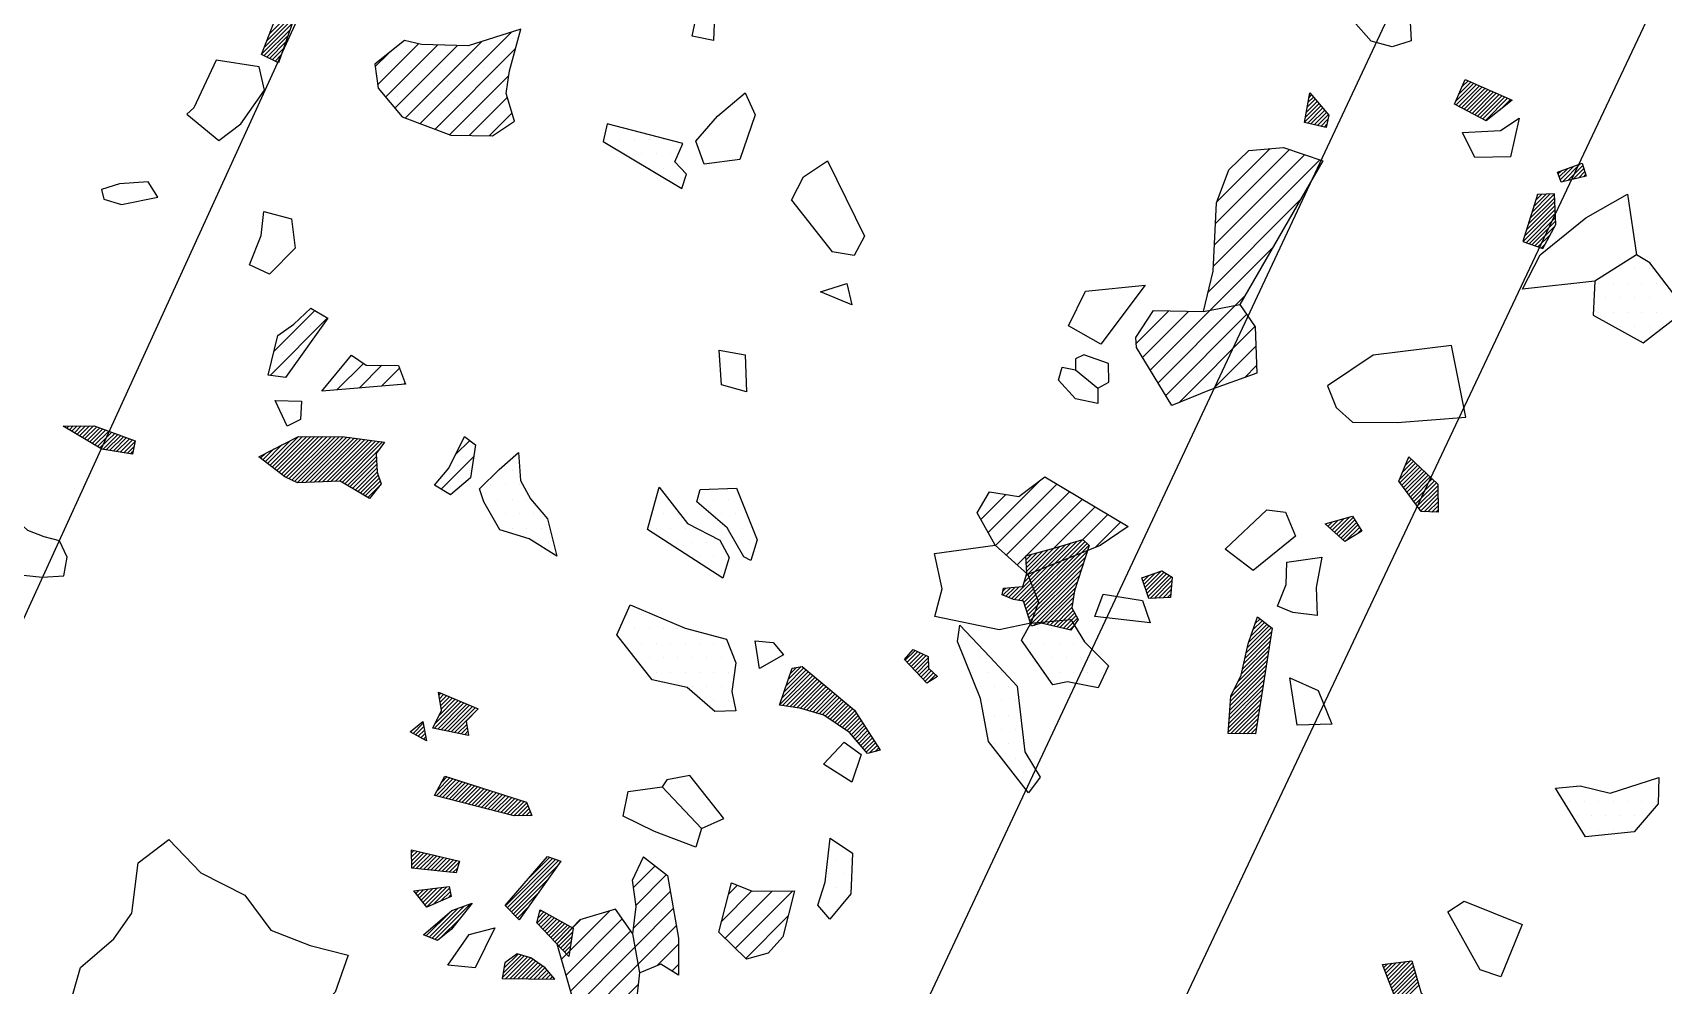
# Model space of a CAD drawing. Header units: metres. Extents: x -9.02 to -4.95, y -14.64 to -9.41.
# Drawn here: x -7.942 to -6.525, y -13.197 to -12.37 of the extents above; entities that cross this region are included whole.
import ezdxf

# ---------------------------------------------------------------- set-up
doc = ezdxf.new("R2010")
doc.units = ezdxf.units.M
doc.header["$LTSCALE"] = 25
doc.header["$MEASUREMENT"] = 0
doc.linetypes.add('STRICHPUNKTX2', pattern=[2, 1, -0.5, 0, -0.5])
doc.layers.get('0').update_dxf_attribs({"linetype": 'CONTINUOUS'})
for name, color, linetype in [('FEUER', 1, 'CONTINUOUS'), ('GRABUNGSGRENZE', 3, 'STRICHPUNKTX2'), ('KNOCHEN', 2, 'CONTINUOUS'), ('KNOCHENSCHRAFF', 2, 'CONTINUOUS'), ('STEINE', 4, 'CONTINUOUS'), ('STEINESCHRAFF', 4, 'CONTINUOUS')]:
    doc.layers.add(name, color=color, linetype=linetype)

# ---------------------------------------------------------------- blocks, each defined once
blk = doc.blocks.new('*X2')
at = {"color": 0}
for p, q in [((-773.84, -1237.7), (-771.23, -1235.09)), ((-773.62, -1237.13), (-771.04, -1234.55)), ((-774.29, -1238.86), (-771.62, -1236.19)), ((-774.08, -1239.01), (-771.81, -1236.74)), ((-774.07, -1238.28), (-771.42, -1235.64)), ((-773.84, -1239.12), (-772.01, -1237.28)), ((-773.6, -1239.23), (-772.2, -1237.83)), ((-773.36, -1239.35), (-772.39, -1238.38)), ((-773.12, -1239.46), (-772.59, -1238.93)), ((-772.88, -1239.57), (-772.78, -1239.47))]:
    blk.add_line(p, q, dxfattribs=at)
blk = doc.blocks.new('*X3')
at = {"color": 0}
for p, q in [((-791.43, -1271.21), (-791.38, -1271.15)), ((-791.21, -1271.34), (-791.02, -1271.15)), ((-790.99, -1271.47), (-790.67, -1271.14)), ((-790.77, -1271.6), (-790.31, -1271.14)), ((-790.55, -1271.73), (-789.95, -1271.14)), ((-790.33, -1271.87), (-789.6, -1271.14)), ((-790.1, -1272), (-789.24, -1271.13)), ((-789.88, -1272.13), (-788.88, -1271.13)), ((-789.66, -1272.26), (-788.61, -1271.21)), ((-789.44, -1272.39), (-788.35, -1271.3)), ((-789.22, -1272.53), (-788.09, -1271.4)), ((-789, -1272.66), (-787.83, -1271.49)), ((-788.77, -1272.79), (-787.57, -1271.59)), ((-788.55, -1272.92), (-787.31, -1271.68)), ((-788.33, -1273.05), (-787.05, -1271.78)), ((-788.09, -1273.17), (-786.79, -1271.87)), ((-787.79, -1273.22), (-786.53, -1271.96)), ((-787.49, -1273.27), (-786.27, -1272.06)), ((-787.18, -1273.32), (-786.02, -1272.15)), ((-773.58, -1274.56), (-771.07, -1272.05)), ((-773.38, -1274.72), (-770.72, -1272.06)), ((-773.18, -1274.87), (-770.37, -1272.06)), ((-772.98, -1275.03), (-770.01, -1272.06)), ((-772.78, -1275.18), (-769.66, -1272.06)), ((-772.58, -1275.34), (-769.31, -1272.06)), ((-772.39, -1275.49), (-768.96, -1272.06)), ((-772.16, -1275.62), (-768.61, -1272.07)), ((-771.92, -1275.73), (-768.25, -1272.07)), ((-771.67, -1275.84), (-767.9, -1272.07)), ((-771.43, -1275.95), (-767.55, -1272.07)), ((-771.18, -1276.06), (-767.2, -1272.07)), ((-770.83, -1276.06), (-766.87, -1272.1)), ((-770.46, -1276.04), (-766.56, -1272.14)), ((-770.1, -1276.03), (-766.25, -1272.19)), ((-769.73, -1276.02), (-765.94, -1272.23)), ((-786.88, -1273.37), (-785.76, -1272.25)), ((-786.57, -1273.42), (-785.5, -1272.34)), ((-786.27, -1273.47), (-785.28, -1272.48)), ((-785.97, -1273.52), (-785.37, -1272.92)), ((-785.66, -1273.57), (-785.47, -1273.37)), ((-774.37, -1273.94), (-773.93, -1273.5)), ((-774.17, -1274.09), (-773.21, -1273.13)), ((-773.97, -1274.25), (-772.49, -1272.76)), ((-773.77, -1274.41), (-771.77, -1272.4)), ((-769.36, -1276.01), (-765.63, -1272.27)), ((-769, -1275.99), (-765.32, -1272.32)), ((-768.63, -1275.98), (-765.01, -1272.36)), ((-768.26, -1275.97), (-764.7, -1272.4)), ((-767.9, -1275.95), (-764.39, -1272.45)), ((-767.53, -1275.94), (-764.08, -1272.49)), ((-767.28, -1276.04), (-763.77, -1272.53)), ((-767.06, -1276.17), (-764.1, -1273.22)), ((-766.83, -1276.3), (-764.31, -1273.78)), ((-766.61, -1276.43), (-764.3, -1274.12)), ((-766.39, -1276.57), (-764.29, -1274.46)), ((-766.17, -1276.7), (-764.27, -1274.8)), ((-765.94, -1276.83), (-764.26, -1275.14)), ((-765.72, -1276.96), (-764.17, -1275.41)), ((-765.5, -1277.09), (-764.07, -1275.67)), ((-765.28, -1277.22), (-763.98, -1275.93)), ((-765.05, -1277.35), (-764.01, -1276.31)), ((-758.88, -1294.51), (-758.72, -1294.35)), ((-758.87, -1296.27), (-757.47, -1294.87)), ((-758.83, -1294.82), (-758.47, -1294.45)), ((-758.78, -1295.12), (-758.22, -1294.56)), ((-758.73, -1295.42), (-757.97, -1294.66)), ((-758.68, -1295.72), (-757.72, -1294.77)), ((-759.28, -1297.39), (-756.97, -1295.08)), ((-759.21, -1296.96), (-757.22, -1294.97)), ((-758.99, -1297.45), (-756.72, -1295.18)), ((-758.7, -1297.51), (-756.47, -1295.29)), ((-758.4, -1297.57), (-756.22, -1295.39)), ((-758.11, -1297.63), (-755.97, -1295.49)), ((-757.82, -1297.69), (-755.72, -1295.6)), ((-757.52, -1297.75), (-755.47, -1295.7)), ((-761.36, -1297.7), (-761.21, -1297.55)), ((-761.13, -1297.83), (-760.25, -1296.94)), ((-760.91, -1297.96), (-760.19, -1297.24)), ((-760.68, -1298.08), (-760.14, -1297.54)), ((-757.23, -1297.81), (-756.47, -1297.05)), ((-756.94, -1297.87), (-756.42, -1297.35)), ((-756.64, -1297.93), (-756.36, -1297.65)), ((-760.45, -1298.21), (-760.08, -1297.84)), ((-760.23, -1298.34), (-760.02, -1298.13)), ((-760, -1298.46), (-759.97, -1298.43)), ((-756.35, -1297.99), (-756.31, -1297.95)), ((-759.12, -1303.24), (-757.64, -1301.76)), ((-759.04, -1302.81), (-757.91, -1301.67)), ((-758.84, -1303.32), (-757.37, -1301.84)), ((-758.64, -1302.05), (-758.17, -1301.58)), ((-758.56, -1303.39), (-757.1, -1301.93)), ((-758.28, -1303.46), (-756.84, -1302.01)), ((-758, -1303.53), (-756.57, -1302.1)), ((-757.72, -1303.61), (-756.3, -1302.19)), ((-757.44, -1303.68), (-756.03, -1302.27)), ((-757.16, -1303.75), (-755.77, -1302.36)), ((-756.88, -1303.82), (-755.5, -1302.45)), ((-756.6, -1303.9), (-755.23, -1302.53)), ((-756.31, -1303.97), (-754.96, -1302.62)), ((-756.03, -1304.04), (-754.7, -1302.7)), ((-755.75, -1304.11), (-754.43, -1302.79)), ((-755.47, -1304.19), (-754.16, -1302.88)), ((-755.19, -1304.26), (-753.89, -1302.96)), ((-754.91, -1304.33), (-753.63, -1303.05)), ((-754.63, -1304.4), (-753.36, -1303.13)), ((-754.35, -1304.48), (-753.09, -1303.22)), ((-754.07, -1304.55), (-752.82, -1303.31)), ((-753.79, -1304.62), (-752.56, -1303.39)), ((-753.5, -1304.69), (-752.29, -1303.48)), ((-753.22, -1304.77), (-752.02, -1303.57)), ((-752.94, -1304.84), (-751.75, -1303.65)), ((-752.66, -1304.91), (-751.49, -1303.74)), ((-752.38, -1304.98), (-751.25, -1303.86)), ((-752.02, -1304.98), (-751.15, -1304.11)), ((-751.67, -1304.98), (-751.05, -1304.36)), ((-751.31, -1304.97), (-750.95, -1304.62)), ((-750.95, -1304.97), (-750.85, -1304.87)), ((-761.25, -1308.2), (-761.05, -1308)), ((-761.25, -1308.55), (-760.76, -1308.07)), ((-761.24, -1308.9), (-760.48, -1308.13)), ((-761.24, -1309.25), (-760.19, -1308.2)), ((-761.17, -1309.53), (-759.91, -1308.27)), ((-760.85, -1309.57), (-759.62, -1308.33)), ((-760.54, -1309.6), (-759.33, -1308.4)), ((-760.22, -1309.64), (-759.05, -1308.47)), ((-759.9, -1309.67), (-758.76, -1308.54)), ((-759.58, -1309.71), (-758.48, -1308.6)), ((-759.26, -1309.74), (-758.19, -1308.67)), ((-758.94, -1309.78), (-757.9, -1308.74)), ((-758.62, -1309.81), (-757.62, -1308.81)), ((-758.31, -1309.85), (-757.33, -1308.87)), ((-757.99, -1309.88), (-757.1, -1308.99)), ((-753.11, -1312.79), (-749, -1308.67)), ((-752.94, -1312.97), (-748.73, -1308.76)), ((-752.76, -1313.14), (-748.47, -1308.85)), ((-751.16, -1310.48), (-749.26, -1308.58)), ((-757.67, -1309.92), (-757.24, -1309.49)), ((-752.59, -1313.32), (-748.55, -1309.29)), ((-761.05, -1311.53), (-761.02, -1311.5)), ((-760.89, -1311.73), (-760.61, -1311.45)), ((-760.74, -1311.93), (-760.21, -1311.4)), ((-760.58, -1312.12), (-759.81, -1311.35)), ((-760.42, -1312.32), (-759.4, -1311.3)), ((-760.27, -1312.52), (-759, -1311.25)), ((-760.11, -1312.71), (-758.6, -1311.2)), ((-759.95, -1312.91), (-758.2, -1311.15)), ((-759.35, -1312.66), (-757.95, -1311.26)), ((-758.72, -1312.38), (-757.89, -1311.56)), ((-758.09, -1312.11), (-757.84, -1311.86)), ((-752.41, -1313.5), (-749.41, -1310.5)), ((-752.24, -1313.68), (-750.27, -1311.71)), ((-759.98, -1315.41), (-757.89, -1313.32)), ((-759.73, -1315.51), (-757.24, -1313.03)), ((-759.48, -1315.62), (-756.69, -1312.83)), ((-759.23, -1315.72), (-756.15, -1312.64)), ((-752.06, -1313.86), (-751.12, -1312.92)), ((-750.14, -1313.35), (-749.99, -1313.2)), ((-758.79, -1315.63), (-756.99, -1313.84)), ((-750.36, -1314.28), (-749.54, -1313.45)), ((-750.26, -1313.83), (-749.76, -1313.33)), ((-750.19, -1314.46), (-749.31, -1313.58)), ((-750.02, -1314.64), (-749.08, -1313.71)), ((-749.85, -1314.83), (-748.86, -1313.83)), ((-749.68, -1315.01), (-748.63, -1313.96)), ((-749.5, -1315.19), (-748.4, -1314.09)), ((-749.33, -1315.37), (-748.18, -1314.21)), ((-749.16, -1315.55), (-747.95, -1314.34)), ((-748.99, -1315.73), (-747.72, -1314.47)), ((-748.82, -1315.92), (-747.5, -1314.6)), ((-748.65, -1316.1), (-747.27, -1314.72)), ((-748.47, -1316.28), (-747.28, -1315.08)), ((-748.3, -1316.46), (-747.34, -1315.5)), ((-748.13, -1316.64), (-747.41, -1315.92)), ((-753.38, -1319.06), (-751.47, -1317.15)), ((-753.3, -1318.64), (-751.74, -1317.07)), ((-753.23, -1318.21), (-752.01, -1316.99)), ((-753.08, -1319.12), (-751.2, -1317.24)), ((-752.73, -1319.13), (-750.92, -1317.32)), ((-752.39, -1319.13), (-750.71, -1317.46)), ((-747.96, -1316.82), (-747.48, -1316.34)), ((-747.79, -1317.01), (-747.54, -1316.76)), ((-747.61, -1317.19), (-747.61, -1317.18)), ((-753.15, -1317.78), (-753.05, -1317.67)), ((-752.04, -1319.14), (-750.5, -1317.6)), ((-751.69, -1319.14), (-750.29, -1317.74)), ((-751.34, -1319.15), (-750.07, -1317.88)), ((-750.99, -1319.15), (-749.86, -1318.02)), ((-750.64, -1319.16), (-749.65, -1318.16)), ((-750.29, -1319.16), (-749.49, -1318.35)), ((-749.95, -1319.17), (-749.33, -1318.55)), ((-749.6, -1319.17), (-749.17, -1318.74)), ((-749.25, -1319.18), (-749.01, -1318.94)), ((-748.9, -1319.18), (-748.85, -1319.13))]:
    blk.add_line(p, q, dxfattribs=at)
blk = doc.blocks.new('*X5')
at = {"color": 0}
for p, q in [((-773.55, -1266.76), (-768.55, -1261.76)), ((-773.23, -1264.67), (-769.67, -1261.11)), ((-767.74, -1268.01), (-765.43, -1265.71)), ((-765.8, -1267.85), (-763.83, -1265.87)), ((-763.87, -1267.69), (-762.31, -1266.13)), ((-761.94, -1267.52), (-761.82, -1267.4)), ((-757.44, -1273.63), (-756.21, -1272.39)), ((-758.69, -1276.64), (-755.84, -1273.8))]:
    blk.add_line(p, q, dxfattribs=at)
blk = doc.blocks.new('*X7')
at = {"color": 0}
for p, q in [((-760.31, -1198.71), (-758.52, -1196.93)), ((-760.21, -1196.84), (-759.72, -1196.36)), ((-760.41, -1200.58), (-757.32, -1197.5)), ((-760.1, -1202.05), (-755.82, -1197.76)), ((-758.95, -1202.66), (-754.23, -1197.94)), ((-757.79, -1203.27), (-752.44, -1197.92)), ((-756.63, -1203.88), (-751.41, -1198.65)), ((-755.72, -1204.73), (-750.43, -1199.45)), ((-754.84, -1205.62), (-750.08, -1200.86)), ((-764.21, -1241.51), (-760.66, -1237.96)), ((-763.52, -1242.58), (-759, -1238.07)), ((-762.71, -1243.54), (-757.28, -1238.12)), ((-761.79, -1244.39), (-755.18, -1237.78)), ((-760.51, -1244.88), (-752.58, -1236.95)), ((-764.42, -1239.94), (-763.27, -1238.8)), ((-759.22, -1245.36), (-752.22, -1238.36)), ((-757.94, -1245.84), (-752.81, -1240.71)), ((-756.24, -1245.91), (-752.94, -1242.61)), ((-754.51, -1245.95), (-752.53, -1243.96))]:
    blk.add_line(p, q, dxfattribs=at)
blk = doc.blocks.new('*X11')
at = {"color": 0}
for p, q in [((-753.75, -1237.5), (-753.75, -1237.5)), ((-752.5, -1237.5), (-752.5, -1237.5)), ((-763.125, -1238.75), (-763.125, -1238.75)), ((-761.875, -1238.75), (-761.875, -1238.75)), ((-760.625, -1238.75), (-760.625, -1238.75)), ((-759.375, -1238.75), (-759.375, -1238.75)), ((-758.125, -1238.75), (-758.125, -1238.75)), ((-756.875, -1238.75), (-756.875, -1238.75)), ((-755.625, -1238.75), (-755.625, -1238.75)), ((-754.375, -1238.75), (-754.375, -1238.75)), ((-753.125, -1238.75), (-753.125, -1238.75)), ((-763.75, -1240), (-763.75, -1240)), ((-762.5, -1240), (-762.5, -1240)), ((-761.25, -1240), (-761.25, -1240)), ((-760, -1240), (-760, -1240)), ((-758.75, -1240), (-758.75, -1240)), ((-757.5, -1240), (-757.5, -1240)), ((-756.25, -1240), (-756.25, -1240)), ((-755, -1240), (-755, -1240)), ((-753.75, -1240), (-753.75, -1240)), ((-763.125, -1241.25), (-763.125, -1241.25)), ((-761.875, -1241.25), (-761.875, -1241.25)), ((-760.625, -1241.25), (-760.625, -1241.25)), ((-759.375, -1241.25), (-759.375, -1241.25)), ((-758.125, -1241.25), (-758.125, -1241.25)), ((-756.875, -1241.25), (-756.875, -1241.25)), ((-755.625, -1241.25), (-755.625, -1241.25)), ((-754.375, -1241.25), (-754.375, -1241.25)), ((-753.125, -1241.25), (-753.125, -1241.25)), ((-762.5, -1242.5), (-762.5, -1242.5)), ((-761.875, -1243.75), (-761.875, -1243.75)), ((-761.25, -1242.5), (-761.25, -1242.5)), ((-760.625, -1243.75), (-760.625, -1243.75)), ((-760, -1242.5), (-760, -1242.5)), ((-759.375, -1243.75), (-759.375, -1243.75)), ((-758.75, -1242.5), (-758.75, -1242.5)), ((-758.125, -1243.75), (-758.125, -1243.75)), ((-757.5, -1242.5), (-757.5, -1242.5)), ((-756.875, -1243.75), (-756.875, -1243.75)), ((-756.25, -1242.5), (-756.25, -1242.5)), ((-755.625, -1243.75), (-755.625, -1243.75)), ((-755, -1242.5), (-755, -1242.5)), ((-754.375, -1243.75), (-754.375, -1243.75)), ((-753.75, -1242.5), (-753.75, -1242.5)), ((-753.125, -1243.75), (-753.125, -1243.75)), ((-760, -1245), (-760, -1245)), ((-758.75, -1245), (-758.75, -1245)), ((-757.5, -1245), (-757.5, -1245)), ((-756.25, -1245), (-756.25, -1245)), ((-755, -1245), (-755, -1245)), ((-753.75, -1245), (-753.75, -1245)), ((-771.25, -1262.5), (-771.25, -1262.5)), ((-770, -1262.5), (-770, -1262.5)), ((-772.5, -1265), (-772.5, -1265)), ((-771.875, -1263.75), (-771.875, -1263.75)), ((-771.25, -1265), (-771.25, -1265)), ((-770.625, -1263.75), (-770.625, -1263.75)), ((-773.125, -1266.25), (-773.125, -1266.25)), ((-771.875, -1266.25), (-771.875, -1266.25)), ((-766.875, -1266.25), (-766.875, -1266.25)), ((-765.625, -1266.25), (-765.625, -1266.25)), ((-764.375, -1266.25), (-764.375, -1266.25)), ((-763.125, -1266.25), (-763.125, -1266.25)), ((-767.5, -1267.5), (-767.5, -1267.5)), ((-766.25, -1267.5), (-766.25, -1267.5)), ((-765, -1267.5), (-765, -1267.5)), ((-763.75, -1267.5), (-763.75, -1267.5)), ((-762.5, -1267.5), (-762.5, -1267.5)), ((-772.5, -1270), (-772.5, -1270)), ((-771.25, -1270), (-771.25, -1270)), ((-756.25, -1272.5), (-756.25, -1272.5)), ((-757.5, -1275), (-757.5, -1275)), ((-756.875, -1273.75), (-756.875, -1273.75)), ((-756.25, -1275), (-756.25, -1275)), ((-752.5, -1275), (-752.5, -1275)), ((-758.125, -1276.25), (-758.125, -1276.25)), ((-756.875, -1276.25), (-756.875, -1276.25)), ((-754.375, -1276.25), (-754.375, -1276.25)), ((-753.125, -1276.25), (-753.125, -1276.25)), ((-751.875, -1276.25), (-751.875, -1276.25)), ((-755, -1277.5), (-755, -1277.5)), ((-753.75, -1277.5), (-753.75, -1277.5)), ((-752.5, -1277.5), (-752.5, -1277.5)), ((-751.25, -1277.5), (-751.25, -1277.5)), ((-754.375, -1278.75), (-754.375, -1278.75)), ((-753.125, -1278.75), (-753.125, -1278.75)), ((-751.875, -1278.75), (-751.875, -1278.75)), ((-750.625, -1278.75), (-750.625, -1278.75)), ((-752.5, -1280), (-752.5, -1280)), ((-751.25, -1280), (-751.25, -1280)), ((-750, -1280), (-750, -1280)), ((-749.375, -1281.25), (-749.375, -1281.25))]:
    blk.add_line(p, q, dxfattribs=at)
blk = doc.blocks.new('*X14')
at = {"color": 0}
for p, q in [((-683.29, -1242.61), (-683.07, -1242.4)), ((-670.52, -1242.92), (-668.98, -1241.39)), ((-670.52, -1243.27), (-668.74, -1241.5)), ((-670.29, -1243.4), (-668.49, -1241.6)), ((-670.25, -1242.3), (-669.23, -1241.28)), ((-670.05, -1243.52), (-668.25, -1241.71)), ((-669.99, -1241.68), (-669.48, -1241.17)), ((-669.82, -1243.64), (-668, -1241.82)), ((-669.59, -1243.76), (-667.76, -1241.93)), ((-669.36, -1243.88), (-667.51, -1242.03)), ((-669.12, -1244), (-667.26, -1242.14)), ((-668.89, -1244.12), (-667.02, -1242.25)), ((-668.66, -1244.24), (-666.77, -1242.36)), ((-668.42, -1244.36), (-666.53, -1242.47)), ((-683.68, -1244.77), (-682.27, -1243.36)), ((-683.6, -1244.33), (-682.43, -1243.16)), ((-683.52, -1243.9), (-682.59, -1242.97)), ((-683.44, -1243.47), (-682.75, -1242.78)), ((-683.4, -1244.85), (-682.11, -1243.55)), ((-683.36, -1243.04), (-682.91, -1242.59)), ((-683.12, -1244.92), (-681.94, -1243.74)), ((-668.19, -1244.48), (-666.28, -1242.57)), ((-667.96, -1244.61), (-666.04, -1242.68)), ((-666.72, -1243.72), (-665.79, -1242.79)), ((-682.84, -1244.99), (-681.78, -1243.93)), ((-682.55, -1245.06), (-681.62, -1244.12)), ((-682.27, -1245.13), (-681.65, -1244.5)), ((-681.98, -1245.19), (-681.73, -1244.94)), ((-661.65, -1249.26), (-661.37, -1248.98)), ((-661.56, -1249.52), (-660.82, -1248.78)), ((-661.47, -1249.78), (-660.28, -1248.59)), ((-661.27, -1249.94), (-659.73, -1248.39)), ((-660.81, -1249.83), (-659.5, -1248.52)), ((-660.35, -1249.72), (-659.41, -1248.79)), ((-659.89, -1249.62), (-659.33, -1249.06)), ((-659.43, -1249.51), (-659.24, -1249.32)), ((-664.7, -1255.13), (-661.91, -1252.35)), ((-664.58, -1254.66), (-661.92, -1252.01)), ((-664.42, -1254.15), (-661.94, -1251.66)), ((-664.26, -1253.63), (-661.95, -1251.32)), ((-664.1, -1253.12), (-661.97, -1250.99)), ((-663.94, -1252.6), (-662.33, -1251)), ((-663.77, -1252.09), (-662.7, -1251.01)), ((-663.61, -1251.57), (-663.07, -1251.02)), ((-663.45, -1251.06), (-663.43, -1251.04)), ((-664.44, -1255.23), (-661.9, -1252.69)), ((-664.18, -1255.32), (-661.89, -1253.03)), ((-663.92, -1255.41), (-661.87, -1253.37)), ((-663.66, -1255.5), (-661.94, -1253.79)), ((-663.4, -1255.6), (-662.35, -1254.55)), ((-663.13, -1255.69), (-662.76, -1255.32)), ((-675.41, -1275.75), (-674.03, -1274.37)), ((-675.38, -1276.06), (-673.85, -1274.54)), ((-675.23, -1276.27), (-673.67, -1274.71)), ((-675.16, -1275.14), (-674.22, -1274.2)), ((-675.08, -1276.47), (-673.49, -1274.88)), ((-674.93, -1276.68), (-673.3, -1275.05)), ((-674.91, -1274.54), (-674.4, -1274.02)), ((-674.66, -1273.93), (-674.58, -1273.85)), ((-674.78, -1276.88), (-673.12, -1275.22)), ((-674.63, -1277.09), (-672.94, -1275.4)), ((-674.48, -1277.29), (-672.76, -1275.57)), ((-674.33, -1277.49), (-672.58, -1275.74)), ((-674.18, -1277.7), (-672.39, -1275.91)), ((-674.03, -1277.9), (-672.21, -1276.08)), ((-673.89, -1278.11), (-672.11, -1276.33)), ((-673.74, -1278.31), (-672.1, -1276.68)), ((-673.59, -1278.52), (-672.09, -1277.02)), ((-673.3, -1278.59), (-672.09, -1277.37)), ((-672.96, -1278.6), (-672.08, -1277.72)), ((-681.27, -1280.19), (-680.27, -1279.19)), ((-681.09, -1280.36), (-679.78, -1279.05)), ((-680.9, -1280.53), (-679.46, -1279.08)), ((-680.72, -1280.7), (-679.32, -1279.3)), ((-672.62, -1278.61), (-672.07, -1278.06)), ((-672.28, -1278.62), (-672.07, -1278.41)), ((-681.83, -1279.69), (-681.75, -1279.6)), ((-681.64, -1279.85), (-681.25, -1279.47)), ((-681.46, -1280.02), (-680.76, -1279.33)), ((-680.53, -1280.87), (-679.18, -1279.52)), ((-680.35, -1281.03), (-679.04, -1279.73)), ((-680.05, -1281.09), (-678.91, -1279.95)), ((-679.12, -1280.51), (-678.77, -1280.16)), ((-709.14, -1286.14), (-704.45, -1281.45)), ((-708.87, -1286.22), (-703.95, -1281.3)), ((-708.57, -1286.28), (-703.44, -1281.15)), ((-708.27, -1286.33), (-702.94, -1281)), ((-708.07, -1286.48), (-702.75, -1281.17)), ((-708.02, -1284.67), (-704.95, -1281.6)), ((-707.98, -1286.74), (-702.57, -1281.34)), ((-707.89, -1287.01), (-702.38, -1281.5)), ((-707.86, -1284.15), (-705.45, -1281.74)), ((-707.83, -1283.42), (-706.43, -1282.02)), ((-707.81, -1283.75), (-705.94, -1281.88)), ((-707.8, -1287.28), (-702.54, -1282.01)), ((-707.87, -1282.75), (-707.41, -1282.29)), ((-707.85, -1283.08), (-706.92, -1282.15)), ((-707.71, -1287.54), (-702.71, -1282.54)), ((-707.62, -1287.81), (-702.88, -1283.06)), ((-707.54, -1288.07), (-703.05, -1283.59)), ((-707.45, -1288.34), (-703.22, -1284.11)), ((-707.21, -1288.45), (-703.39, -1284.63)), ((-697.82, -1284.36), (-697.76, -1284.3)), ((-697.73, -1284.63), (-697.21, -1284.11)), ((-697.64, -1284.89), (-696.67, -1283.92)), ((-697.55, -1285.15), (-696.12, -1283.73)), ((-697.46, -1285.42), (-695.88, -1283.84)), ((-697.37, -1285.68), (-695.66, -1283.98)), ((-697.28, -1285.94), (-695.44, -1284.11)), ((-697.09, -1286.11), (-695.23, -1284.25)), ((-696.72, -1286.09), (-695.2, -1284.57)), ((-696.34, -1286.07), (-695.23, -1284.96)), ((-709.88, -1285.82), (-709.24, -1285.18)), ((-709.88, -1285.47), (-709.63, -1285.22)), ((-709.63, -1285.93), (-708.85, -1285.15)), ((-709.39, -1286.03), (-708.46, -1285.11)), ((-706.7, -1288.29), (-703.56, -1285.16)), ((-706.36, -1288.3), (-703.69, -1285.64)), ((-706.07, -1288.37), (-703.77, -1286.07)), ((-695.97, -1286.05), (-695.27, -1285.35)), ((-695.6, -1286.03), (-695.3, -1285.74)), ((-705.78, -1288.44), (-703.84, -1286.5)), ((-705.5, -1288.51), (-703.92, -1286.93)), ((-705.21, -1288.58), (-703.79, -1287.15)), ((-704.93, -1288.64), (-703.67, -1287.38)), ((-704.64, -1288.71), (-703.54, -1287.61)), ((-687.78, -1287.76), (-687.75, -1287.73)), ((-704.35, -1288.78), (-703.41, -1287.84)), ((-704.07, -1288.85), (-703.72, -1288.49)), ((-688.87, -1291.33), (-686.53, -1288.99)), ((-688.77, -1290.87), (-686.54, -1288.64)), ((-688.66, -1290.41), (-686.74, -1288.49)), ((-688.54, -1289.93), (-686.94, -1288.34)), ((-688.35, -1289.39), (-687.14, -1288.18)), ((-688.16, -1288.85), (-687.34, -1288.03)), ((-687.97, -1288.3), (-687.54, -1287.88)), ((-718.37, -1291.48), (-717.51, -1290.62)), ((-689.18, -1292.7), (-686.73, -1290.25)), ((-689.08, -1292.24), (-686.67, -1289.83)), ((-688.98, -1291.78), (-686.6, -1289.41)), ((-728.53, -1293.15), (-727.4, -1292.03)), ((-718.2, -1291.66), (-717.27, -1290.73)), ((-718.03, -1291.84), (-717.03, -1290.85)), ((-717.85, -1292.02), (-716.79, -1290.96)), ((-717.68, -1292.21), (-716.55, -1291.08)), ((-717.51, -1292.39), (-716.39, -1291.26)), ((-717.34, -1292.57), (-716.37, -1291.6)), ((-717.16, -1292.75), (-716.35, -1291.94)), ((-690.1, -1295.03), (-686.99, -1291.92)), ((-690.07, -1294.65), (-686.93, -1291.5)), ((-689.79, -1294.01), (-686.86, -1291.09)), ((-689.47, -1293.34), (-686.8, -1290.67)), ((-729.24, -1295.28), (-726.59, -1292.63)), ((-729.06, -1294.75), (-726.78, -1292.47)), ((-729.03, -1295.42), (-726.4, -1292.79)), ((-728.88, -1294.22), (-726.98, -1292.31)), ((-728.72, -1295.47), (-726.2, -1292.95)), ((-728.71, -1293.69), (-727.17, -1292.15)), ((-728.41, -1295.51), (-726.01, -1293.11)), ((-728.35, -1292.62), (-727.83, -1292.1)), ((-728.11, -1295.56), (-725.82, -1293.27)), ((-727.8, -1295.6), (-725.62, -1293.43)), ((-716.99, -1292.93), (-716.29, -1292.23)), ((-716.82, -1293.11), (-716.11, -1292.4)), ((-716.65, -1293.29), (-715.92, -1292.57)), ((-716.4, -1293.4), (-715.74, -1292.74)), ((-690.2, -1296.19), (-687.19, -1293.18)), ((-690.17, -1295.8), (-687.13, -1292.76)), ((-690.14, -1295.42), (-687.06, -1292.34)), ((-727.49, -1295.66), (-725.43, -1293.59)), ((-727.22, -1295.74), (-725.24, -1293.75)), ((-726.95, -1295.82), (-725.05, -1293.91)), ((-726.68, -1295.9), (-724.85, -1294.07)), ((-726.4, -1295.98), (-724.66, -1294.23)), ((-726.13, -1296.06), (-724.47, -1294.4)), ((-725.86, -1296.14), (-724.27, -1294.56)), ((-725.58, -1296.22), (-724.08, -1294.72)), ((-725.34, -1296.33), (-723.89, -1294.88)), ((-690.32, -1297.73), (-687.45, -1294.86)), ((-690.29, -1297.34), (-687.39, -1294.44)), ((-690.26, -1296.96), (-687.32, -1294.02)), ((-690.23, -1296.57), (-687.26, -1293.6)), ((-725.13, -1296.47), (-723.7, -1295.04)), ((-724.91, -1296.61), (-723.5, -1295.2)), ((-724.7, -1296.75), (-723.31, -1295.36)), ((-724.49, -1296.89), (-723.12, -1295.52)), ((-724.27, -1297.03), (-722.93, -1295.68)), ((-724.06, -1297.17), (-722.75, -1295.86)), ((-723.85, -1297.31), (-722.61, -1296.07)), ((-723.64, -1297.45), (-722.47, -1296.29)), ((-690.08, -1297.83), (-687.52, -1295.28)), ((-689.73, -1297.84), (-687.59, -1295.7)), ((-689.38, -1297.85), (-687.65, -1296.12)), ((-723.42, -1297.59), (-722.33, -1296.5)), ((-723.21, -1297.73), (-722.19, -1296.72)), ((-723.05, -1297.92), (-722.05, -1296.93)), ((-722.89, -1298.12), (-721.92, -1297.15)), ((-722.72, -1298.31), (-721.78, -1297.36)), ((-722.56, -1298.5), (-721.64, -1297.58)), ((-689.04, -1297.86), (-687.72, -1296.54)), ((-688.69, -1297.87), (-687.78, -1296.95)), ((-688.35, -1297.87), (-687.85, -1297.37)), ((-722.4, -1298.7), (-721.5, -1297.79)), ((-722.24, -1298.89), (-721.36, -1298.01)), ((-722.08, -1299.08), (-721.22, -1298.22)), ((-721.92, -1299.27), (-721.08, -1298.44)), ((-721.76, -1299.47), (-720.94, -1298.65)), ((-721.47, -1299.53), (-720.81, -1298.87)), ((-720.99, -1299.4), (-720.67, -1299.08)), ((-688, -1297.88), (-687.91, -1297.79)), ((-676.9, -1317.89), (-676.88, -1317.88)), ((-676.8, -1318.15), (-676.48, -1317.83)), ((-676.71, -1318.41), (-676.08, -1317.78)), ((-676.61, -1318.66), (-675.68, -1317.73)), ((-676.51, -1318.92), (-675.28, -1317.69)), ((-676.41, -1319.17), (-674.88, -1317.64)), ((-676.31, -1319.43), (-674.48, -1317.59)), ((-676.22, -1319.68), (-674.3, -1317.76)), ((-676.12, -1319.94), (-674.22, -1318.04)), ((-676.02, -1320.2), (-674.14, -1318.31)), ((-675.92, -1320.45), (-674.06, -1318.59)), ((-675.8, -1320.68), (-673.98, -1318.86)), ((-675.67, -1320.91), (-673.9, -1319.14)), ((-675.54, -1321.13), (-673.82, -1319.41)), ((-675.41, -1321.35), (-673.74, -1319.68))]:
    blk.add_line(p, q, dxfattribs=at)
blk = doc.blocks.new('*X16')
at = {"color": 0}
for p, q in [((-741.11, -1308.57), (-741.09, -1308.54)), ((-741.98, -1311.2), (-740.1, -1309.32)), ((-741.77, -1312.76), (-739.1, -1310.09)), ((-741.99, -1314.75), (-738.77, -1311.53)), ((-734.31, -1314.14), (-731.69, -1311.51)), ((-734.02, -1315.62), (-729.92, -1311.52)), ((-733.69, -1311.75), (-732.95, -1311.01)), ((-733.13, -1316.49), (-728.15, -1311.51)), ((-748.25, -1317.47), (-744, -1313.22)), ((-741.84, -1316.37), (-738.52, -1313.04)), ((-748.65, -1316.1), (-746.52, -1313.97)), ((-747.85, -1318.84), (-742.95, -1313.93)), ((-741.57, -1317.86), (-738.26, -1314.55)), ((-732.23, -1317.36), (-728.54, -1313.67)), ((-747.46, -1320.21), (-742.22, -1314.98)), ((-739.95, -1318.01), (-738.07, -1316.13)), ((-747.58, -1322.11), (-741.84, -1316.37)), ((-747.81, -1324.1), (-741.57, -1317.86)), ((-738.64, -1318.47), (-738.07, -1317.9)), ((-748.06, -1326.12), (-741.54, -1319.6)), ((-748.33, -1328.15), (-741.76, -1321.59)), ((-747.24, -1328.83), (-741.69, -1323.28)), ((-746.05, -1329.41), (-741.47, -1324.83)), ((-732.14, -1331.41), (-726.19, -1325.47)), ((-730.32, -1327.82), (-727.25, -1324.75)), ((-744.86, -1329.99), (-741.25, -1326.38)), ((-732.15, -1333.19), (-725.14, -1326.18)), ((-732.04, -1334.85), (-724.26, -1327.07)), ((-742.58, -1329.48), (-741.03, -1327.93)), ((-731.61, -1336.18), (-723.44, -1328.02)), ((-731.17, -1337.52), (-722.62, -1328.97)), ((-730.96, -1339.07), (-721.8, -1329.92)), ((-749.28, -1343.25), (-737.43, -1331.4)), ((-748.37, -1344.11), (-735.32, -1331.06)), ((-723.78, -1333.66), (-721, -1330.88)), ((-749.98, -1342.18), (-739.55, -1331.75)), ((-749.59, -1340.03), (-741.67, -1332.1)), ((-749.2, -1337.87), (-743.66, -1332.33)), ((-748.52, -1333.65), (-747.56, -1332.69)), ((-747.86, -1334.76), (-745.61, -1332.51)), ((-747.46, -1344.97), (-734.34, -1331.84)), ((-746.56, -1345.83), (-733.54, -1332.81)), ((-722.2, -1333.85), (-720.2, -1331.85)), ((-745.65, -1346.69), (-732.74, -1333.78)), ((-730.91, -1340.79), (-724.2, -1334.08)), ((-720.73, -1334.14), (-720.14, -1333.56)), ((-744.74, -1347.55), (-732.04, -1334.85)), ((-730.74, -1342.39), (-723.74, -1335.39)), ((-729.62, -1344.8), (-720.28, -1335.47)), ((-743.9, -1348.48), (-731.61, -1336.18)), ((-730.18, -1343.6), (-723.28, -1336.7)), ((-743.11, -1349.45), (-731.17, -1337.52)), ((-726.67, -1343.62), (-720.6, -1337.55)), ((-742.31, -1350.42), (-730.96, -1339.07)), ((-741.52, -1351.4), (-730.91, -1340.79)), ((-726.29, -1345), (-722.28, -1341)), ((-740.72, -1352.37), (-730.74, -1342.39)), ((-740.01, -1353.42), (-730.18, -1343.6)), ((-727.91, -1344.86), (-726.67, -1343.62)), ((-739.38, -1354.56), (-729.62, -1344.8)), ((-729.02, -1345.97), (-727.91, -1344.86)), ((-727.8, -1346.52), (-726.29, -1345)), ((-725.91, -1346.39), (-725.05, -1345.54)), ((-748.58, -1347.86), (-748.03, -1347.3)), ((-738.75, -1355.7), (-729.02, -1345.97)), ((-738.12, -1356.84), (-728.33, -1347.05)), ((-728.33, -1347.05), (-727.8, -1346.52)), ((-727.42, -1347.91), (-725.91, -1346.39)), ((-749.71, -1350.75), (-747.01, -1348.05)), ((-729.22, -1349.71), (-727.67, -1348.16)), ((-727.67, -1348.16), (-727.42, -1347.91)), ((-750.62, -1353.43), (-746.49, -1349.3)), ((-731.77, -1354.03), (-727.35, -1349.6)), ((-730.09, -1350.58), (-729.22, -1349.71)), ((-727.03, -1352.82), (-723.47, -1349.26)), ((-751.21, -1355.79), (-745.97, -1350.55)), ((-737.49, -1357.98), (-730.09, -1350.58)), ((-734.26, -1358.29), (-726.67, -1350.69)), ((-726.37, -1353.93), (-722.99, -1350.55)), ((-751.81, -1358.15), (-746.27, -1352.62)), ((-734.91, -1360.7), (-727.03, -1352.82)), ((-725.71, -1355.04), (-722.51, -1351.84)), ((-736.86, -1359.12), (-731.77, -1354.03)), ((-734.69, -1362.24), (-726.37, -1353.93)), ((-752.46, -1360.58), (-746.63, -1354.74)), ((-733.43, -1362.76), (-725.71, -1355.04)), ((-725.05, -1356.14), (-723.36, -1354.46)), ((-756.47, -1366.35), (-746.57, -1356.45)), ((-725.23, -1356.32), (-725.05, -1356.14)), ((-754.7, -1366.34), (-746.1, -1357.74)), ((-736.23, -1360.25), (-734.26, -1358.29)), ((-752.92, -1366.34), (-745.63, -1359.04)), ((-751.15, -1366.33), (-746.15, -1361.33)), ((-735.6, -1361.39), (-734.91, -1360.7)), ((-732.43, -1363.52), (-729.04, -1360.13)), ((-731.47, -1364.33), (-730.02, -1362.88)), ((-749.38, -1366.33), (-746.36, -1363.31)), ((-729.97, -1364.59), (-729.62, -1364.25)), ((-747.6, -1366.32), (-746.27, -1364.99))]:
    blk.add_line(p, q, dxfattribs=at)
blk = doc.blocks.new('*X19')
at = {"color": 0}
for p, q in [((-691.59, -1257.28), (-682.36, -1248.04)), ((-691.5, -1255.42), (-683.67, -1247.59)), ((-691.41, -1253.56), (-684.99, -1247.14)), ((-691.28, -1251.66), (-686.68, -1247.06)), ((-692.06, -1259.51), (-684.06, -1251.51)), ((-691.87, -1261.09), (-686.49, -1255.71)), ((-696.41, -1267.4), (-689.67, -1260.66)), ((-689.67, -1260.66), (-688.92, -1259.91)), ((-698.3, -1263.98), (-695.46, -1261.14)), ((-697.75, -1265.2), (-693.73, -1261.18)), ((-697.08, -1266.3), (-691.87, -1261.09)), ((-695.74, -1268.49), (-688.71, -1261.46)), ((-694.6, -1269.12), (-687.99, -1262.51)), ((-691.63, -1267.92), (-687.91, -1264.2)), ((-688.87, -1266.93), (-687.84, -1265.9)), ((-711.17, -1280.4), (-706.63, -1275.85)), ((-710.54, -1281.52), (-705.2, -1276.19)), ((-711.8, -1279.25), (-709.62, -1277.08)), ((-709.6, -1282.36), (-704.1, -1276.85)), ((-708.66, -1283.19), (-702.99, -1277.51)), ((-707.73, -1284.02), (-701.88, -1278.17)), ((-704.81, -1282.87), (-700.77, -1278.83)), ((-701.86, -1281.69), (-699.66, -1279.49))]:
    blk.add_line(p, q, dxfattribs=at)
blk = doc.blocks.new('*X21')
at = {"color": 0}
for p, q in [((-744.375, -1246.25), (-744.375, -1246.25)), ((-743.125, -1246.25), (-743.125, -1246.25)), ((-741.875, -1246.25), (-741.875, -1246.25)), ((-740.625, -1246.25), (-740.625, -1246.25)), ((-739.375, -1246.25), (-739.375, -1246.25)), ((-742.5, -1247.5), (-742.5, -1247.5)), ((-741.25, -1247.5), (-741.25, -1247.5)), ((-740, -1247.5), (-740, -1247.5)), ((-738.75, -1247.5), (-738.75, -1247.5)), ((-740.625, -1248.75), (-740.625, -1248.75)), ((-739.375, -1248.75), (-739.375, -1248.75)), ((-738.125, -1248.75), (-738.125, -1248.75)), ((-656.25, -1257.5), (-656.25, -1257.5)), ((-655, -1257.5), (-655, -1257.5)), ((-653.75, -1257.5), (-653.75, -1257.5)), ((-658.125, -1258.75), (-658.125, -1258.75)), ((-656.875, -1258.75), (-656.875, -1258.75)), ((-655.625, -1258.75), (-655.625, -1258.75)), ((-654.375, -1258.75), (-654.375, -1258.75)), ((-653.125, -1258.75), (-653.125, -1258.75)), ((-657.5, -1260), (-657.5, -1260)), ((-656.25, -1260), (-656.25, -1260)), ((-655, -1260), (-655, -1260)), ((-653.75, -1260), (-653.75, -1260)), ((-658.125, -1261.25), (-658.125, -1261.25)), ((-656.875, -1261.25), (-656.875, -1261.25)), ((-655.625, -1261.25), (-655.625, -1261.25)), ((-654.375, -1261.25), (-654.375, -1261.25)), ((-653.125, -1261.25), (-653.125, -1261.25)), ((-656.25, -1262.5), (-656.25, -1262.5)), ((-655, -1262.5), (-655, -1262.5)), ((-653.75, -1262.5), (-653.75, -1262.5)), ((-654.375, -1263.75), (-654.375, -1263.75)), ((-740, -1277.5), (-740, -1277.5)), ((-736.25, -1277.5), (-736.25, -1277.5)), ((-735, -1277.5), (-735, -1277.5)), ((-733.75, -1277.5), (-733.75, -1277.5)), ((-739.375, -1278.75), (-739.375, -1278.75)), ((-738.125, -1278.75), (-738.125, -1278.75)), ((-734.375, -1278.75), (-734.375, -1278.75)), ((-733.125, -1278.75), (-733.125, -1278.75)), ((-740, -1280), (-740, -1280)), ((-738.75, -1280), (-738.75, -1280)), ((-737.5, -1280), (-737.5, -1280)), ((-733.75, -1280), (-733.75, -1280)), ((-732.5, -1280), (-732.5, -1280)), ((-738.125, -1281.25), (-738.125, -1281.25)), ((-736.875, -1281.25), (-736.875, -1281.25)), ((-735.625, -1281.25), (-735.625, -1281.25)), ((-731.875, -1281.25), (-731.875, -1281.25)), ((-736.25, -1282.5), (-736.25, -1282.5)), ((-735, -1282.5), (-735, -1282.5)), ((-733.75, -1282.5), (-733.75, -1282.5)), ((-734.375, -1283.75), (-734.375, -1283.75)), ((-742.5, -1287.5), (-742.5, -1287.5)), ((-741.25, -1287.5), (-741.25, -1287.5)), ((-743.125, -1288.75), (-743.125, -1288.75)), ((-741.875, -1288.75), (-741.875, -1288.75)), ((-740.625, -1288.75), (-740.625, -1288.75)), ((-739.375, -1288.75), (-739.375, -1288.75)), ((-738.125, -1288.75), (-738.125, -1288.75)), ((-706.875, -1288.75), (-706.875, -1288.75)), ((-705.625, -1288.75), (-705.625, -1288.75)), ((-704.375, -1288.75), (-704.375, -1288.75)), ((-742.5, -1290), (-742.5, -1290)), ((-741.25, -1290), (-741.25, -1290)), ((-740, -1290), (-740, -1290)), ((-738.75, -1290), (-738.75, -1290)), ((-737.5, -1290), (-737.5, -1290)), ((-736.25, -1290), (-736.25, -1290)), ((-735, -1290), (-735, -1290)), ((-713.75, -1290), (-713.75, -1290)), ((-712.5, -1290), (-712.5, -1290)), ((-707.5, -1290), (-707.5, -1290)), ((-706.25, -1290), (-706.25, -1290)), ((-705, -1290), (-705, -1290)), ((-703.75, -1290), (-703.75, -1290)), ((-741.875, -1291.25), (-741.875, -1291.25)), ((-740.625, -1291.25), (-740.625, -1291.25)), ((-739.375, -1291.25), (-739.375, -1291.25)), ((-738.125, -1291.25), (-738.125, -1291.25)), ((-736.875, -1291.25), (-736.875, -1291.25)), ((-735.625, -1291.25), (-735.625, -1291.25)), ((-734.375, -1291.25), (-734.375, -1291.25)), ((-713.125, -1291.25), (-713.125, -1291.25)), ((-711.875, -1291.25), (-711.875, -1291.25)), ((-706.875, -1291.25), (-706.875, -1291.25)), ((-705.625, -1291.25), (-705.625, -1291.25)), ((-704.375, -1291.25), (-704.375, -1291.25)), ((-703.125, -1291.25), (-703.125, -1291.25)), ((-701.875, -1291.25), (-701.875, -1291.25)), ((-740, -1292.5), (-740, -1292.5)), ((-738.75, -1292.5), (-738.75, -1292.5)), ((-737.5, -1292.5), (-737.5, -1292.5)), ((-736.25, -1292.5), (-736.25, -1292.5)), ((-735, -1292.5), (-735, -1292.5)), ((-733.75, -1292.5), (-733.75, -1292.5)), ((-712.5, -1292.5), (-712.5, -1292.5)), ((-711.25, -1292.5), (-711.25, -1292.5)), ((-710, -1292.5), (-710, -1292.5)), ((-706.25, -1292.5), (-706.25, -1292.5)), ((-705, -1292.5), (-705, -1292.5)), ((-703.75, -1292.5), (-703.75, -1292.5)), ((-702.5, -1292.5), (-702.5, -1292.5)), ((-701.25, -1292.5), (-701.25, -1292.5)), ((-736.875, -1293.75), (-736.875, -1293.75)), ((-735.625, -1293.75), (-735.625, -1293.75)), ((-734.375, -1293.75), (-734.375, -1293.75)), ((-711.875, -1293.75), (-711.875, -1293.75)), ((-710.625, -1293.75), (-710.625, -1293.75)), ((-709.375, -1293.75), (-709.375, -1293.75)), ((-701.875, -1293.75), (-701.875, -1293.75)), ((-735, -1295), (-735, -1295)), ((-733.75, -1295), (-733.75, -1295)), ((-711.25, -1295), (-711.25, -1295)), ((-710.625, -1296.25), (-710.625, -1296.25)), ((-710, -1295), (-710, -1295)), ((-709.375, -1296.25), (-709.375, -1296.25)), ((-708.75, -1295), (-708.75, -1295)), ((-711.25, -1297.5), (-711.25, -1297.5)), ((-710, -1297.5), (-710, -1297.5)), ((-708.75, -1297.5), (-708.75, -1297.5)), ((-710.625, -1298.75), (-710.625, -1298.75)), ((-709.375, -1298.75), (-709.375, -1298.75)), ((-708.125, -1298.75), (-708.125, -1298.75)), ((-708.75, -1300), (-708.75, -1300)), ((-708.125, -1301.25), (-708.125, -1301.25)), ((-707.5, -1302.5), (-707.5, -1302.5)), ((-660, -1302.5), (-660, -1302.5)), ((-655, -1302.5), (-655, -1302.5)), ((-653.75, -1302.5), (-653.75, -1302.5)), ((-660.625, -1303.75), (-660.625, -1303.75)), ((-659.375, -1303.75), (-659.375, -1303.75)), ((-658.125, -1303.75), (-658.125, -1303.75)), ((-656.875, -1303.75), (-656.875, -1303.75)), ((-655.625, -1303.75), (-655.625, -1303.75)), ((-654.375, -1303.75), (-654.375, -1303.75)), ((-653.125, -1303.75), (-653.125, -1303.75)), ((-660, -1305), (-660, -1305)), ((-658.75, -1305), (-658.75, -1305)), ((-657.5, -1305), (-657.5, -1305)), ((-656.25, -1305), (-656.25, -1305)), ((-655, -1305), (-655, -1305)), ((-659.375, -1306.25), (-659.375, -1306.25)), ((-658.125, -1306.25), (-658.125, -1306.25)), ((-656.875, -1306.25), (-656.875, -1306.25)), ((-655.625, -1306.25), (-655.625, -1306.25)), ((-724.375, -1308.75), (-724.375, -1308.75)), ((-723.125, -1308.75), (-723.125, -1308.75)), ((-725, -1310), (-725, -1310)), ((-723.75, -1310), (-723.75, -1310)), ((-724.375, -1311.25), (-724.375, -1311.25)), ((-723.125, -1311.25), (-723.125, -1311.25)), ((-725, -1312.5), (-725, -1312.5)), ((-723.75, -1312.5), (-723.75, -1312.5))]:
    blk.add_line(p, q, dxfattribs=at)

msp = doc.modelspace()

# ---------------------------------------------------------------- linework, layer by layer
at = {"layer": 'GRABUNGSGRENZE'}
for points in [[(-8.2981, -13.6414), (-6.8509, -10.4742)], [(-7.4644, -13.8499), (-6.0662, -10.8677)], [(-5.8713, -10.9442), (-7.2725, -13.9105)]]:
    msp.add_lwpolyline(points, dxfattribs=at)
at = {"layer": 'KNOCHEN'}
for points in [[(-7.3688, -12.3731), (-7.3611, -12.3358), (-7.36, -12.3036), (-7.3483, -12.3241), (-7.3504, -12.3767), (-7.3688, -12.3731)], [(-7.7431, -12.389), (-7.7227, -12.3365), (-7.7104, -12.3455), (-7.7283, -12.396), (-7.7431, -12.389)], [(-6.6789, -12.4464), (-6.7064, -12.4321), (-6.6972, -12.4106), (-6.6563, -12.4286), (-6.6789, -12.4464)], [(-6.8368, -12.4478), (-6.8322, -12.4222), (-6.8158, -12.4417), (-6.8179, -12.4524), (-6.8368, -12.4478)], [(-6.6171, -12.491), (-6.5956, -12.4833), (-6.592, -12.4946), (-6.614, -12.4997), (-6.6171, -12.491)], [(-6.6473, -12.5513), (-6.6299, -12.5574), (-6.6186, -12.5365), (-6.6196, -12.5099), (-6.6345, -12.5104), (-6.6473, -12.5513)], [(-7.9153, -12.7115), (-7.8883, -12.7113), (-7.8527, -12.7242), (-7.8551, -12.7359), (-7.8816, -12.7316), (-7.9153, -12.7115)], [(-7.7228, -12.7557), (-7.7453, -12.7381), (-7.7109, -12.7205), (-7.6708, -12.7207), (-7.6362, -12.7255), (-7.6432, -12.7352), (-7.6426, -12.7515), (-7.639, -12.7616), (-7.649, -12.7744), (-7.6745, -12.7594), (-7.7116, -12.7607), (-7.7228, -12.7557)], [(-6.7548, -12.7592), (-6.7461, -12.7382), (-6.7211, -12.7618), (-6.7206, -12.7863), (-6.7354, -12.7858), (-6.7548, -12.7592)], [(-6.8188, -12.7964), (-6.7952, -12.7898), (-6.7871, -12.8026), (-6.8019, -12.8118), (-6.8188, -12.7964)], [(-7.0739, -12.8851), (-7.0811, -12.8636), (-7.0897, -12.8621), (-7.0994, -12.858), (-7.0984, -12.8523), (-7.0815, -12.8508), (-7.078, -12.8396), (-7.079, -12.8242), (-7.0534, -12.8171), (-7.0294, -12.81), (-7.0238, -12.8151), (-7.0366, -12.8545), (-7.0391, -12.8693), (-7.0335, -12.8795), (-7.0397, -12.8887), (-7.0657, -12.8825), (-7.0739, -12.8851)], [(-6.9722, -12.8612), (-6.9783, -12.8433), (-6.9609, -12.8372), (-6.9517, -12.8428), (-6.9533, -12.8602), (-6.9722, -12.8612)], [(-6.9033, -12.9783), (-6.9007, -12.9461), (-6.892, -12.9277), (-6.8858, -12.9006), (-6.8776, -12.8771), (-6.8649, -12.8868), (-6.8793, -12.9788), (-6.9033, -12.9783)], [(-7.165, -12.9346), (-7.1844, -12.9141), (-7.1767, -12.9054), (-7.1639, -12.9116), (-7.1634, -12.9218), (-7.1557, -12.929), (-7.165, -12.9346)], [(-7.2166, -12.9958), (-7.232, -12.9774), (-7.2544, -12.9626), (-7.2754, -12.9564), (-7.2928, -12.9538), (-7.282, -12.9217), (-7.2733, -12.9201), (-7.2524, -12.9375), (-7.2278, -12.958), (-7.2054, -12.9928), (-7.2166, -12.9958)], [(-7.5892, -12.9426), (-7.5546, -12.9571), (-7.5651, -12.9678), (-7.563, -12.98), (-7.5941, -12.9737), (-7.5866, -12.9584), (-7.5892, -12.9426)], [(-7.6139, -12.9769), (-7.6027, -12.9681), (-7.5996, -12.9849), (-7.6139, -12.9769)], [(-7.5926, -13.0321), (-7.5836, -13.0153), (-7.5128, -13.0381), (-7.5081, -13.0497), (-7.5238, -13.0498), (-7.5926, -13.0321)], [(-7.6124, -13.0953), (-7.6125, -13.0795), (-7.5708, -13.0893), (-7.5737, -13.0995), (-7.6124, -13.0953)], [(-7.5191, -13.1402), (-7.5313, -13.1276), (-7.4946, -13.0852), (-7.4829, -13.0891), (-7.5191, -13.1402)], [(-7.5994, -13.1292), (-7.6107, -13.1151), (-7.5798, -13.1113), (-7.5782, -13.1199), (-7.5994, -13.1292)], [(-7.6023, -13.1531), (-7.5776, -13.1321), (-7.5598, -13.1258), (-7.5779, -13.1483), (-7.59, -13.1581), (-7.6023, -13.1531)], [(-7.5038, -13.1427), (-7.5008, -13.1315), (-7.4722, -13.1475), (-7.4761, -13.1719), (-7.5038, -13.1427)], [(-7.4881, -13.1918), (-7.4964, -13.1817), (-7.5091, -13.1732), (-7.5208, -13.1697), (-7.5315, -13.1774), (-7.5339, -13.1912), (-7.4881, -13.1918)], [(-6.7252, -13.2668), (-6.7415, -13.2345), (-6.7589, -13.2054), (-6.7691, -13.1788), (-6.7435, -13.1758), (-6.7354, -13.2039), (-6.7134, -13.23), (-6.7058, -13.2647), (-6.7252, -13.2668)]]:
    msp.add_lwpolyline(points, dxfattribs=at)
at = {"layer": 'STEINE'}
for points in [[(-6.7789, -12.3772), (-6.7943, -12.3599), (-6.7648, -12.3307), (-6.7453, -12.3552), (-6.7443, -12.3771), (-6.7606, -12.3822), (-6.7789, -12.3772)], [(-7.5231, -12.4467), (-7.5304, -12.4229), (-7.5275, -12.403), (-7.5176, -12.3669), (-7.5633, -12.3815), (-7.6039, -12.3803), (-7.6187, -12.3768), (-7.6444, -12.3973), (-7.6417, -12.4182), (-7.6207, -12.4429), (-7.5784, -12.4588), (-7.5423, -12.4595), (-7.5231, -12.4467)], [(-7.8077, -12.4408), (-7.7801, -12.4635), (-7.7609, -12.4491), (-7.7403, -12.42), (-7.745, -12.3997), (-7.7822, -12.3939), (-7.8016, -12.4352), (-7.8077, -12.4408)], [(-7.3584, -12.4841), (-7.3656, -12.4642), (-7.3468, -12.4423), (-7.3229, -12.4223), (-7.3142, -12.4412), (-7.3273, -12.48), (-7.3584, -12.4841)], [(-7.3777, -12.5051), (-7.3737, -12.4928), (-7.3839, -12.4821), (-7.3768, -12.4663), (-7.4426, -12.4491), (-7.4462, -12.4644), (-7.3777, -12.5051)], [(-6.689, -12.4784), (-6.6997, -12.4565), (-6.6666, -12.4549), (-6.6503, -12.4442), (-6.6579, -12.4778), (-6.689, -12.4784)], [(-7.2824, -12.5155), (-7.2722, -12.4951), (-7.2513, -12.4813), (-7.2191, -12.5465), (-7.2282, -12.5633), (-7.2471, -12.5603)], [(-6.9247, -12.6121), (-6.9161, -12.5769), (-6.9132, -12.5177), (-6.9026, -12.4891), (-6.8853, -12.4723), (-6.8552, -12.4696), (-6.821, -12.4813), (-6.8931, -12.6059)], [(-7.833, -12.5127), (-7.8413, -12.4995), (-7.8662, -12.5013), (-7.8819, -12.506), (-7.8798, -12.5146), (-7.8645, -12.519), (-7.833, -12.5127)], [(-7.2824, -12.5155), (-7.2471, -12.5603)], [(-6.5563, -12.5102), (-6.5485, -12.5627), (-6.5847, -12.5857), (-6.6474, -12.5925), (-6.6322, -12.5629), (-6.5925, -12.5307), (-6.5563, -12.5102)], [(-7.736, -12.5795), (-7.7533, -12.5715), (-7.7433, -12.546), (-7.741, -12.5252), (-7.717, -12.5316), (-7.7138, -12.5569), (-7.736, -12.5795)], [(-6.5847, -12.5857), (-6.5861, -12.6153), (-6.5427, -12.6392), (-6.5056, -12.6105), (-6.5368, -12.5698), (-6.5485, -12.5627)], [(-7.2572, -12.595), (-7.2343, -12.5878), (-7.2301, -12.6062), (-7.2572, -12.595)], [(-7.0139, -12.6403), (-7.042, -12.6246), (-7.0272, -12.5945), (-6.9752, -12.5892), (-7.0139, -12.6403)], [(-6.9833, -12.6346), (-6.9681, -12.6111), (-6.9247, -12.6121), (-6.8931, -12.6059), (-6.8798, -12.6252), (-6.8782, -12.6655), (-6.9194, -12.6804), (-6.952, -12.6937), (-6.9828, -12.6433), (-6.9833, -12.6346)], [(-7.722, -12.6693), (-7.7373, -12.6674), (-7.7289, -12.6328), (-7.7148, -12.623), (-7.7001, -12.6092), (-7.6853, -12.6177), (-7.722, -12.6693)], [(-7.6904, -12.6813), (-7.6648, -12.65), (-7.652, -12.6586), (-7.624, -12.6589), (-7.6178, -12.6751), (-7.6904, -12.6813)], [(-7.3432, -12.6758), (-7.3453, -12.6457), (-7.3228, -12.6497), (-7.3217, -12.6819), (-7.3432, -12.6758)], [(-7.0163, -12.6786), (-7.0067, -12.6734), (-7.0072, -12.6571), (-7.0286, -12.6495), (-7.0358, -12.6531), (-7.0357, -12.6628)], [(-6.6966, -12.7038), (-6.709, -12.6416), (-6.7773, -12.6499), (-6.817, -12.6765), (-6.8093, -12.6954), (-6.795, -12.7081), (-6.7562, -12.7085), (-6.6966, -12.7038)], [(-7.0163, -12.6786), (-7.0163, -12.6918), (-7.0357, -12.6878), (-7.0505, -12.6715), (-7.0475, -12.6603), (-7.0357, -12.6628), (-7.0163, -12.6786)], [(-7.7207, -12.7115), (-7.731, -12.6892), (-7.7081, -12.69), (-7.709, -12.7058), (-7.7207, -12.7115)], [(-7.5927, -12.7628), (-7.5801, -12.7479), (-7.5666, -12.7204), (-7.5569, -12.7279), (-7.5613, -12.7564), (-7.5789, -12.7713), (-7.5927, -12.7628)], [(-7.536, -12.8015), (-7.5499, -12.7772), (-7.5536, -12.766), (-7.5364, -12.7491), (-7.5198, -12.7343), (-7.518, -12.7586), (-7.5093, -12.7748), (-7.4944, -12.792), (-7.4865, -12.8244), (-7.5105, -12.8094), (-7.536, -12.8015)], [(-7.3422, -12.8435), (-7.4076, -12.8014), (-7.3975, -12.7646), (-7.373, -12.7962), (-7.3449, -12.8104), (-7.3367, -12.8257), (-7.3422, -12.8435)], [(-7.1057, -12.8149), (-7.1211, -12.7869), (-7.1104, -12.7685), (-7.0849, -12.7725), (-7.0625, -12.7557), (-6.99, -12.7988), (-7.0145, -12.8152), (-7.0771, -12.8403)], [(-7.3239, -12.8251), (-7.3383, -12.7997), (-7.3648, -12.7773), (-7.3618, -12.7666), (-7.3302, -12.7655), (-7.3122, -12.8103), (-7.3178, -12.8282), (-7.3239, -12.8251)], [(-7.9743, -12.8263), (-7.9498, -12.8409), (-7.9335, -12.8428), (-7.9147, -12.8416), (-7.9118, -12.8253), (-7.9185, -12.8111), (-7.9318, -12.8077), (-7.9461, -12.8022), (-7.9589, -12.7901), (-7.9743, -12.8263)], [(-6.9059, -12.8185), (-6.8697, -12.7843), (-6.8534, -12.7863), (-6.8447, -12.8071), (-6.8813, -12.8368), (-6.9059, -12.8185)], [(-7.0745, -12.8827), (-7.102, -12.8883), (-7.1581, -12.8767), (-7.1515, -12.8528), (-7.1582, -12.8222), (-7.1057, -12.8149), (-7.0771, -12.8403), (-7.0679, -12.8643), (-7.0745, -12.8827)], [(-6.8604, -12.8679), (-6.8528, -12.849), (-6.8523, -12.8296), (-6.8217, -12.8254), (-6.8267, -12.8515), (-6.8257, -12.8759), (-6.8471, -12.8734), (-6.8604, -12.8679)], [(-7.0189, -12.8769), (-7.0118, -12.8575), (-6.9776, -12.863), (-6.971, -12.8824), (-7.0189, -12.8769)], [(-7.3308, -12.9587), (-7.3491, -12.9593), (-7.3731, -12.9384), (-7.4037, -12.9319), (-7.4344, -12.8927), (-7.4228, -12.8667), (-7.3748, -12.887), (-7.3391, -12.8966), (-7.3309, -12.9169), (-7.3344, -12.9419), (-7.3308, -12.9587)], [(-7.0767, -13.03), (-7.1114, -12.9852), (-7.1182, -12.948), (-7.1382, -12.8986), (-7.1362, -12.8843), (-7.1101, -12.9118), (-7.0866, -12.9372), (-7.0798, -12.9943), (-7.0665, -13.0162), (-7.0767, -13.03)], [(-7.0398, -12.8795), (-7.028, -12.8989), (-7.0071, -12.9197), (-7.0162, -12.9386), (-7.0427, -12.9336), (-7.0555, -12.9361), (-7.0826, -12.8975), (-7.0745, -12.8827), (-7.0398, -12.8795)], [(-7.3104, -12.922), (-7.3141, -12.898), (-7.2983, -12.8995), (-7.2896, -12.9102), (-7.3104, -12.922)], [(-6.8433, -12.9713), (-6.8495, -12.93), (-6.825, -12.9412), (-6.8132, -12.9702), (-6.8433, -12.9713)], [(-7.2302, -13.0207), (-7.2547, -13.005), (-7.2369, -12.986), (-7.2221, -12.9967), (-7.2302, -13.0207)], [(-7.3606, -13.0608), (-7.3412, -13.0521), (-7.3709, -13.0149), (-7.3908, -13.0185), (-7.3948, -13.0247)], [(-6.5927, -13.0681), (-6.6188, -13.0258), (-6.5974, -13.0238), (-6.5714, -13.0303), (-6.5291, -13.0165), (-6.5295, -13.0394), (-6.5504, -13.0639), (-6.5927, -13.0681)], [(-7.3656, -13.0771), (-7.4014, -13.0634), (-7.4289, -13.0502), (-7.4244, -13.0288), (-7.3948, -13.0247), (-7.3606, -13.0608), (-7.3656, -13.0771)], [(-7.9366, -13.2788), (-7.9308, -13.2462), (-7.9107, -13.2181), (-7.9003, -13.1814), (-7.8711, -13.1568), (-7.8555, -13.1343), (-7.8502, -13.0906), (-7.8235, -13.0705), (-7.7958, -13.0993), (-7.7575, -13.1188), (-7.7349, -13.1491), (-7.7008, -13.1625), (-7.6677, -13.1709), (-7.6791, -13.203), (-7.7159, -13.2409), (-7.7297, -13.2364), (-7.7442, -13.263), (-7.7837, -13.274), (-7.8106, -13.2843), (-7.8482, -13.2867), (-7.8675, -13.2853), (-7.9004, -13.2927), (-7.9366, -13.2788)], [(-7.2595, -13.1273), (-7.2534, -13.1074), (-7.2489, -13.0692), (-7.2295, -13.0824), (-7.2309, -13.1176), (-7.2492, -13.1395), (-7.2595, -13.1273)], [(-7.4205, -13.1522), (-7.4175, -13.1287), (-7.4206, -13.1058), (-7.411, -13.0854), (-7.3901, -13.1016), (-7.3808, -13.1562), (-7.3807, -13.1883), (-7.396, -13.1787), (-7.4143, -13.1863)], [(-7.3456, -13.151), (-7.3345, -13.1081), (-7.3166, -13.1152), (-7.2799, -13.1151), (-7.29, -13.1549), (-7.3027, -13.1692), (-7.3216, -13.1744), (-7.3456, -13.151)], [(-7.4834, -13.2829), (-7.4452, -13.3017), (-7.409, -13.2888), (-7.4183, -13.2226), (-7.4143, -13.1863), (-7.4205, -13.1522), (-7.4354, -13.1308), (-7.4665, -13.1401), (-7.4865, -13.161), (-7.4739, -13.2043), (-7.4784, -13.2441), (-7.4834, -13.2829)], [(-6.6842, -13.1836), (-6.7124, -13.1331), (-6.6981, -13.1239), (-6.6476, -13.1442), (-6.6663, -13.1896), (-6.6842, -13.1836)], [(-7.5812, -13.1794), (-7.5626, -13.1528), (-7.5403, -13.147), (-7.5573, -13.1817), (-7.5812, -13.1794)]]:
    msp.add_lwpolyline(points, dxfattribs=at)

# ---------------------------------------------------------------- block references
at = {"layer": 'FEUER', "xscale": 0.01, "yscale": 0.01, "zscale": 0.01}
for name in ['*X7', '*X19', '*X5', '*X16']:
    msp.add_blockref(name, (0, 0), dxfattribs=at)
at = {"layer": 'KNOCHENSCHRAFF', "xscale": 0.01, "yscale": 0.01, "zscale": 0.01}
for name in ['*X2', '*X14', '*X3']:
    msp.add_blockref(name, (0, 0), dxfattribs=at)
at = {"layer": 'STEINESCHRAFF', "xscale": 0.01, "yscale": 0.01, "zscale": 0.01}
for name in ['*X21', '*X11']:
    msp.add_blockref(name, (0, 0), dxfattribs=at)

doc.saveas('drawing.dxf')
